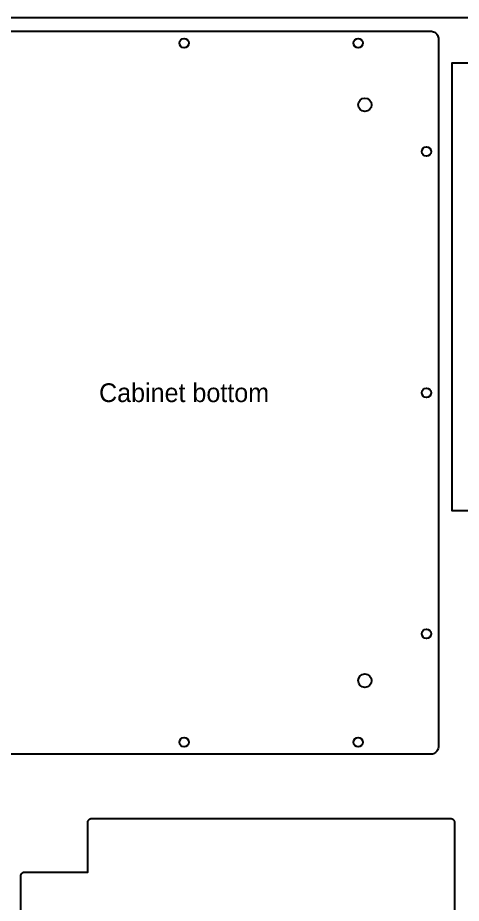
# Model space of a CAD drawing. Header units: millimetres. Extents: x 0 to 2440, y 0 to 1257.
# Drawn here: x 1564 to 1895, y 559 to 1220 of the extents above; entities that cross this region are included whole.
import ezdxf
from ezdxf.enums import TextEntityAlignment as Align

# ---------------------------------------------------------------- set-up
doc = ezdxf.new("R2010")
doc.units = ezdxf.units.MM
for name, color, linetype in [('CUT_OUTSIDE', 1, 'Continuous'), ('DRILL_10', 4, 'Continuous'), ('DRILL_7', 3, 'Continuous'), ('LABELS', 7, 'Continuous'), ('SHEET', 8, 'Continuous')]:
    doc.layers.add(name, color=color, linetype=linetype)

msp = doc.modelspace()

# ---------------------------------------------------------------- linework, layer by layer
at = {"layer": 'CUT_OUTSIDE'}
for points in [[(1503.99, 1210), (1871.99, 1210), (1872.774, 1209.949), (1873.543, 1209.796), (1874.287, 1209.543), (1874.99, 1209.196), (1875.643, 1208.76), (1876.233, 1208.243), (1876.751, 1207.653), (1877.187, 1207), (1877.534, 1206.296), (1877.786, 1205.553), (1877.939, 1204.783), (1877.99, 1204), (1877.99, 676), (1877.939, 675.217), (1877.786, 674.447), (1877.534, 673.704), (1877.187, 673), (1876.751, 672.347), (1876.233, 671.757), (1875.643, 671.24), (1874.99, 670.804), (1874.287, 670.457), (1873.543, 670.204), (1872.774, 670.051), (1871.99, 670), (1503.99, 670)], [(1566, 401), (1566, 579), (1566.014, 579.294), (1566.058, 579.585), (1566.129, 579.871), (1566.228, 580.148), (1566.354, 580.414), (1566.506, 580.667), (1566.681, 580.903), (1566.879, 581.121), (1567.097, 581.319), (1567.333, 581.494), (1567.586, 581.646), (1567.852, 581.772), (1568.129, 581.871), (1568.415, 581.942), (1568.706, 581.986), (1569, 582), (1615.926, 582), (1615.997, 582.003), (1616, 582.074), (1616, 619), (1616.014, 619.294), (1616.058, 619.585), (1616.129, 619.871), (1616.228, 620.148), (1616.354, 620.414), (1616.506, 620.667), (1616.681, 620.903), (1616.879, 621.121), (1617.097, 621.319), (1617.333, 621.494), (1617.586, 621.646), (1617.852, 621.772), (1618.129, 621.871), (1618.415, 621.942), (1618.706, 621.986), (1619, 622), (1887, 622), (1887.294, 621.986), (1887.585, 621.942), (1887.871, 621.871), (1888.148, 621.772), (1888.414, 621.646), (1888.667, 621.494), (1888.903, 621.319), (1889.121, 621.121), (1889.319, 620.903), (1889.494, 620.667), (1889.646, 620.414), (1889.772, 620.148), (1889.871, 619.871), (1889.942, 619.585), (1889.986, 619.294), (1890, 619), (1890, 401)]]:
    msp.add_lwpolyline(points, dxfattribs=at)
msp.add_lwpolyline([(2391.99, 852), (2391.99, 1186), (1887.99, 1186), (1887.99, 852)], close=True, dxfattribs=at)
at = {"layer": 'DRILL_10'}
for centre in [(1822.99, 1155), (1822.99, 725)]:
    msp.add_circle(centre, 5, dxfattribs=at)
at = {"layer": 'DRILL_7'}
for centre in [(1687.99, 1201), (1817.99, 1201), (1868.99, 1120), (1868.99, 940), (1868.99, 760), (1687.99, 679), (1817.99, 679)]:
    msp.add_circle(centre, 3.5, dxfattribs=at)
at = {"layer": 'SHEET'}
msp.add_lwpolyline([(0, 0), (2440, 0), (2440, 1220), (0, 1220)], close=True, dxfattribs=at)

# ---------------------------------------------------------------- texts
at = {"layer": 'LABELS'}
msp.add_text('Cabinet bottom', height=14, dxfattribs=at).set_placement((1687.99, 940), align=Align.MIDDLE_CENTER)

doc.saveas('drawing.dxf')
